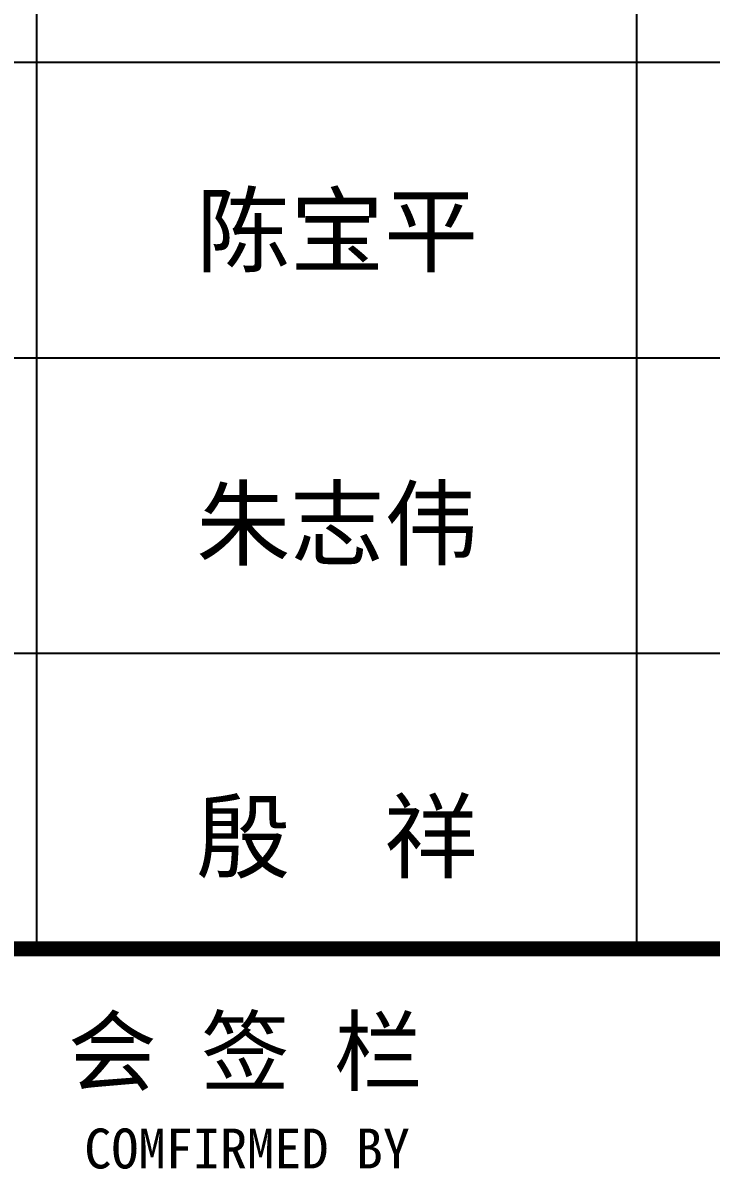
# Model space of a CAD drawing. Extents: x 36360094 to 36697644, y 75306 to 425482.
# Drawn here: x 36593899 to 36597856, y 273034 to 279627 of the extents above; entities that cross this region are included whole.
import ezdxf

# ---------------------------------------------------------------- set-up
doc = ezdxf.new("R2010")
doc.units = 0
doc.header["$LTSCALE"] = 1000
doc.header["$MEASUREMENT"] = 0
doc.layers.get('0').update_dxf_attribs({"linetype": 'CONTINUOUS'})
doc.layers.add('PUB_TEXT', color=7, linetype='CONTINUOUS')
doc.layers.add('PUB_TITLE', color=4, linetype='CONTINUOUS')
doc.styles.add('TQ', font='')
doc.styles.get('TQ').set_extended_font_data('SimSun')

# ---------------------------------------------------------------- blocks, each defined once
blk = doc.blocks.new('tk0')
at = {"layer": 'PUB_TITLE'}
for p, q in [((32854180.8, -1261723.5), (32854180.8, -1249823.5)), ((32857631.8, -1261723.5), (32857631.8, -1249823.5)), ((32850066.8, -1256623.5), (32861286.8, -1256623.5)), ((32850066.8, -1258323.5), (32861286.8, -1258323.5)), ((32850066.8, -1260023.5), (32861286.8, -1260023.5)), ((32850066.8, -1261723.5), (32861286.8, -1261723.5))]:
    blk.add_line(p, q, dxfattribs=at)
at = {"layer": 'PUB_TITLE', "lineweight": 40, "const_width": 85}
blk.add_lwpolyline([(32850066.8, -1261723.5), (32861286.8, -1261723.5)], dxfattribs=at)
at = {"layer": 'PUB_TEXT', "style": 'TQ'}
for s, p in [('陈宝平', (32855097.7, -1257789.9)), ('朱志伟', (32855097.7, -1259475.4)), ('殷  祥', (32855097.7, -1261275.4))]:
    blk.add_text(s, height=396, dxfattribs=at).set_placement(p)
at = {"layer": 'PUB_TEXT', "attachment_point": 1, "style": 'TQ'}
for s, insert, char_height, width in [('会 签 栏', (32854359.8, -1262126.3), 374, 4447.2), ('COMFIRMED BY', (32854453.3, -1262756.8), 229.5, 4799.1)]:
    blk.add_mtext(s, dxfattribs=dict(at, insert=insert, char_height=char_height, width=width))

msp = doc.modelspace()

# ---------------------------------------------------------------- block references
msp.add_blockref('tk0', (3739798.4, 1536024.4))

doc.saveas('drawing.dxf')
